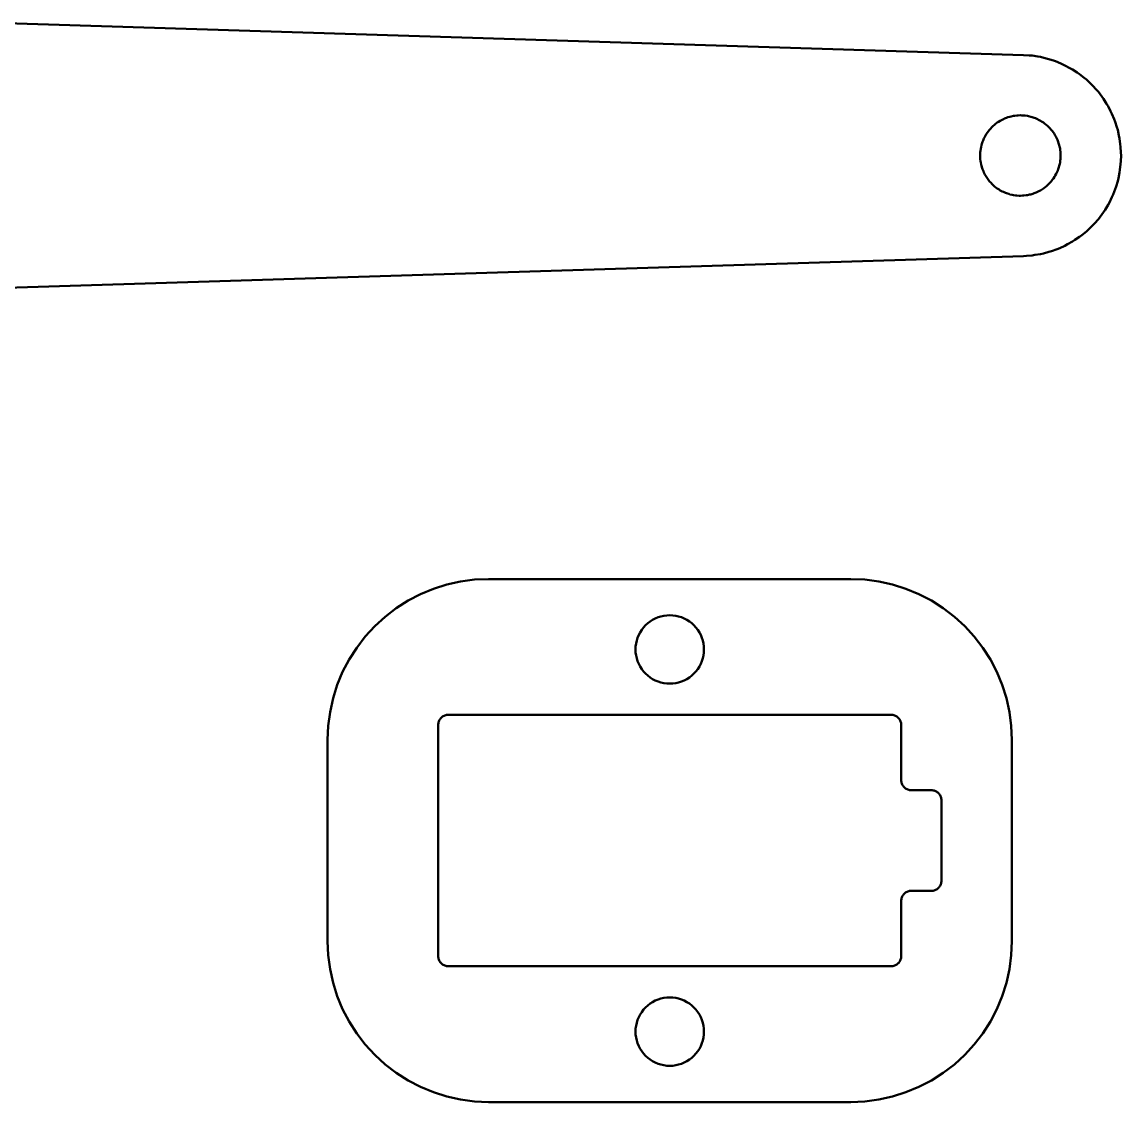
# Model space of a CAD drawing. Header units: millimetres. Extents: x 85 to 212, y 78 to 132.
# Drawn here: x 157.6 to 212.2, y 77.7 to 131.4 of the extents above; entities that cross this region are included whole.
import ezdxf

# ---------------------------------------------------------------- set-up
doc = ezdxf.new("R2010")
doc.units = ezdxf.units.MM
doc.layers.add('Visible (ISO)', color=7, linetype='Continuous', lineweight=50)

msp = doc.modelspace()

# ---------------------------------------------------------------- linework, layer by layer
at = {"layer": 'Visible (ISO)'}
for p, q in [((154.805, 131.417), (207.406, 129.775)), ((207.406, 129.775), (207.69, 129.754)), ((207.69, 129.754), (207.832, 129.744)), ((207.832, 129.744), (208.114, 129.698)), ((208.114, 129.698), (208.254, 129.676)), ((208.254, 129.676), (208.531, 129.606)), ((208.531, 129.606), (208.669, 129.572)), ((208.669, 129.572), (208.939, 129.479)), ((208.939, 129.479), (209.074, 129.433)), ((209.074, 129.433), (209.334, 129.318)), ((209.334, 129.318), (209.465, 129.26)), ((209.465, 129.26), (209.715, 129.123)), ((209.715, 129.123), (209.84, 129.055)), ((209.84, 129.055), (210.077, 128.897)), ((210.077, 128.897), (210.195, 128.818)), ((210.195, 128.818), (210.418, 128.64)), ((210.418, 128.64), (210.53, 128.551)), ((210.53, 128.551), (210.737, 128.355)), ((210.737, 128.355), (210.84, 128.257)), ((210.84, 128.257), (211.03, 128.045)), ((211.03, 128.045), (211.124, 127.938)), ((211.124, 127.938), (211.295, 127.71)), ((211.295, 127.71), (211.38, 127.596)), ((211.38, 127.596), (211.531, 127.353)), ((211.531, 127.353), (211.606, 127.232)), ((211.606, 127.232), (211.735, 126.978)), ((206.732, 126.709), (206.628, 126.677)), ((206.796, 126.724), (206.732, 126.709)), ((206.903, 126.747), (206.796, 126.724)), ((206.968, 126.756), (206.903, 126.747)), ((207.076, 126.77), (206.968, 126.756)), ((207.141, 126.773), (207.076, 126.77)), ((207.25, 126.778), (207.141, 126.773)), ((207.315, 126.775), (207.25, 126.778)), ((207.424, 126.77), (207.315, 126.775)), ((207.489, 126.761), (207.424, 126.77)), ((207.597, 126.747), (207.489, 126.761)), ((207.661, 126.733), (207.597, 126.747)), ((207.768, 126.709), (207.661, 126.733)), ((207.83, 126.69), (207.768, 126.709)), ((207.934, 126.657), (207.83, 126.69)), ((211.735, 126.978), (211.8, 126.851)), ((211.8, 126.851), (211.907, 126.587)), ((205.836, 126.192), (205.762, 126.111)), ((205.884, 126.236), (205.836, 126.192)), ((205.964, 126.31), (205.884, 126.236)), ((206.016, 126.349), (205.964, 126.31)), ((206.103, 126.416), (206.016, 126.349)), ((206.158, 126.451), (206.103, 126.416)), ((206.25, 126.51), (206.158, 126.451)), ((206.308, 126.54), (206.25, 126.51)), ((206.405, 126.59), (206.308, 126.54)), ((206.465, 126.615), (206.405, 126.59)), ((206.566, 126.657), (206.465, 126.615)), ((206.628, 126.677), (206.566, 126.657)), ((207.994, 126.632), (207.934, 126.657)), ((208.095, 126.59), (207.994, 126.632)), ((208.153, 126.56), (208.095, 126.59)), ((208.25, 126.51), (208.153, 126.56)), ((208.305, 126.474), (208.25, 126.51)), ((208.397, 126.416), (208.305, 126.474)), ((208.449, 126.376), (208.397, 126.416)), ((208.536, 126.31), (208.449, 126.376)), ((208.584, 126.265), (208.536, 126.31)), ((208.664, 126.192), (208.584, 126.265)), ((208.708, 126.144), (208.664, 126.192)), ((208.782, 126.063), (208.708, 126.144)), ((211.907, 126.587), (211.96, 126.455)), ((211.96, 126.455), (212.044, 126.183)), ((212.044, 126.183), (212.086, 126.047)), ((205.437, 125.623), (205.396, 125.522)), ((205.468, 125.681), (205.437, 125.623)), ((205.518, 125.778), (205.468, 125.681)), ((205.553, 125.833), (205.518, 125.778)), ((205.612, 125.925), (205.553, 125.833)), ((205.651, 125.977), (205.612, 125.925)), ((205.718, 126.063), (205.651, 125.977)), ((205.762, 126.111), (205.718, 126.063)), ((208.822, 126.011), (208.782, 126.063)), ((208.888, 125.925), (208.822, 126.011)), ((208.923, 125.87), (208.888, 125.925)), ((208.982, 125.778), (208.923, 125.87)), ((209.012, 125.72), (208.982, 125.778)), ((209.063, 125.623), (209.012, 125.72)), ((209.088, 125.562), (209.063, 125.623)), ((212.086, 126.047), (212.147, 125.768)), ((212.147, 125.768), (212.177, 125.629)), ((212.177, 125.629), (212.213, 125.346)), ((205.28, 125.125), (205.266, 125.017)), ((205.295, 125.189), (205.28, 125.125)), ((205.318, 125.295), (205.295, 125.189)), ((205.338, 125.358), (205.318, 125.295)), ((205.371, 125.462), (205.338, 125.358)), ((205.396, 125.522), (205.371, 125.462)), ((209.129, 125.462), (209.088, 125.562)), ((209.149, 125.399), (209.129, 125.462)), ((209.182, 125.295), (209.149, 125.399)), ((209.196, 125.231), (209.182, 125.295)), ((209.22, 125.125), (209.196, 125.231)), ((209.228, 125.06), (209.22, 125.125)), ((209.242, 124.952), (209.228, 125.06)), ((212.213, 125.346), (212.232, 125.205)), ((212.232, 125.205), (212.244, 124.92)), ((205.253, 124.843), (205.25, 124.778)), ((205.25, 124.778), (205.255, 124.669)), ((205.258, 124.952), (205.253, 124.843)), ((205.255, 124.669), (205.258, 124.603)), ((205.266, 125.017), (205.258, 124.952)), ((205.258, 124.603), (205.272, 124.495)), ((205.272, 124.495), (205.28, 124.43)), ((209.22, 124.43), (209.234, 124.538)), ((209.234, 124.538), (209.242, 124.603)), ((209.245, 124.886), (209.242, 124.952)), ((209.242, 124.603), (209.247, 124.712)), ((209.25, 124.778), (209.245, 124.886)), ((209.247, 124.712), (209.25, 124.778)), ((212.25, 124.778), (212.238, 124.493)), ((212.244, 124.92), (212.25, 124.778)), ((205.28, 124.43), (205.304, 124.324)), ((205.304, 124.324), (205.318, 124.26)), ((205.318, 124.26), (205.351, 124.156)), ((205.351, 124.156), (205.371, 124.094)), ((205.371, 124.094), (205.412, 123.993)), ((205.412, 123.993), (205.437, 123.932)), ((209.063, 123.932), (209.104, 124.033)), ((209.104, 124.033), (209.129, 124.094)), ((209.129, 124.094), (209.162, 124.198)), ((209.162, 124.198), (209.182, 124.26)), ((209.182, 124.26), (209.205, 124.366)), ((209.205, 124.366), (209.22, 124.43)), ((212.195, 124.068), (212.177, 123.926)), ((212.232, 124.35), (212.195, 124.068)), ((212.238, 124.493), (212.232, 124.35)), ((205.437, 123.932), (205.488, 123.836)), ((205.488, 123.836), (205.518, 123.778)), ((205.518, 123.778), (205.577, 123.686)), ((205.577, 123.686), (205.612, 123.63)), ((205.612, 123.63), (205.678, 123.544)), ((205.678, 123.544), (205.718, 123.492)), ((205.718, 123.492), (205.792, 123.412)), ((205.792, 123.412), (205.836, 123.363)), ((208.664, 123.363), (208.738, 123.444)), ((208.738, 123.444), (208.782, 123.492)), ((208.782, 123.492), (208.848, 123.578)), ((208.848, 123.578), (208.888, 123.63)), ((208.888, 123.63), (208.947, 123.722)), ((208.947, 123.722), (208.982, 123.778)), ((208.982, 123.778), (209.032, 123.874)), ((209.032, 123.874), (209.063, 123.932)), ((212.086, 123.509), (212.002, 123.236)), ((212.117, 123.648), (212.086, 123.509)), ((212.177, 123.926), (212.117, 123.648)), ((205.836, 123.363), (205.916, 123.29)), ((205.916, 123.29), (205.964, 123.245)), ((205.964, 123.245), (206.051, 123.179)), ((206.051, 123.179), (206.103, 123.139)), ((206.103, 123.139), (206.195, 123.081)), ((206.195, 123.081), (206.25, 123.045)), ((206.25, 123.045), (206.347, 122.995)), ((206.347, 122.995), (206.405, 122.965)), ((206.405, 122.965), (206.505, 122.923)), ((206.505, 122.923), (206.566, 122.898)), ((206.566, 122.898), (206.67, 122.865)), ((206.67, 122.865), (206.732, 122.846)), ((207.768, 122.846), (207.872, 122.878)), ((207.872, 122.878), (207.934, 122.898)), ((207.934, 122.898), (208.035, 122.94)), ((208.035, 122.94), (208.095, 122.965)), ((208.095, 122.965), (208.192, 123.015)), ((208.192, 123.015), (208.25, 123.045)), ((208.25, 123.045), (208.342, 123.104)), ((208.342, 123.104), (208.397, 123.139)), ((208.397, 123.139), (208.484, 123.206)), ((208.484, 123.206), (208.536, 123.245)), ((208.536, 123.245), (208.616, 123.319)), ((208.616, 123.319), (208.664, 123.363)), ((211.96, 123.1), (211.853, 122.836)), ((212.002, 123.236), (211.96, 123.1)), ((206.732, 122.846), (206.839, 122.822)), ((206.839, 122.822), (206.903, 122.808)), ((206.903, 122.808), (207.011, 122.794)), ((207.011, 122.794), (207.076, 122.785)), ((207.076, 122.785), (207.185, 122.78)), ((207.185, 122.78), (207.25, 122.778)), ((207.25, 122.778), (207.359, 122.782)), ((207.359, 122.782), (207.424, 122.785)), ((207.424, 122.785), (207.532, 122.799)), ((207.532, 122.799), (207.597, 122.808)), ((207.597, 122.808), (207.704, 122.832)), ((207.704, 122.832), (207.768, 122.846)), ((211.606, 122.323), (211.455, 122.081)), ((211.67, 122.45), (211.606, 122.323)), ((211.8, 122.704), (211.67, 122.45)), ((211.853, 122.836), (211.8, 122.704)), ((211.38, 121.96), (211.21, 121.731)), ((211.455, 122.081), (211.38, 121.96)), ((210.84, 121.298), (210.633, 121.102)), ((210.935, 121.404), (210.84, 121.298)), ((211.124, 121.617), (210.935, 121.404)), ((211.21, 121.731), (211.124, 121.617)), ((210.195, 120.737), (209.958, 120.579)), ((210.307, 120.826), (210.195, 120.737)), ((210.53, 121.004), (210.307, 120.826)), ((210.633, 121.102), (210.53, 121.004)), ((209.204, 120.18), (209.074, 120.122)), ((209.465, 120.295), (209.204, 120.18)), ((209.59, 120.363), (209.465, 120.295)), ((209.84, 120.5), (209.59, 120.363)), ((209.958, 120.579), (209.84, 120.5)), ((207.406, 119.78), (180.739, 118.947)), ((207.548, 119.791), (207.406, 119.78)), ((207.832, 119.812), (207.548, 119.791)), ((207.973, 119.834), (207.832, 119.812)), ((208.254, 119.879), (207.973, 119.834)), ((208.393, 119.914), (208.254, 119.879)), ((208.669, 119.983), (208.393, 119.914)), ((208.804, 120.029), (208.669, 119.983)), ((209.074, 120.122), (208.804, 120.029)), ((180.739, 118.947), (127.406, 117.282)), ((178.093, 103.24), (177.448, 102.973)), ((178.759, 103.45), (178.093, 103.24)), ((179.44, 103.601), (178.759, 103.45)), ((180.132, 103.692), (179.44, 103.601)), ((180.829, 103.723), (180.132, 103.692)), ((198.829, 103.723), (180.829, 103.723)), ((199.527, 103.692), (198.829, 103.723)), ((200.219, 103.601), (199.527, 103.692)), ((200.9, 103.45), (200.219, 103.601)), ((201.565, 103.24), (200.9, 103.45)), ((202.21, 102.973), (201.565, 103.24)), ((177.448, 102.973), (176.829, 102.651)), ((202.829, 102.651), (202.21, 102.973)), ((176.241, 102.276), (175.687, 101.851)), ((176.829, 102.651), (176.241, 102.276)), ((203.418, 102.276), (202.829, 102.651)), ((203.972, 101.851), (203.418, 102.276)), ((175.687, 101.851), (175.172, 101.38)), ((188.737, 101.525), (188.854, 101.615)), ((188.854, 101.615), (188.979, 101.695)), ((188.979, 101.695), (189.111, 101.763)), ((189.111, 101.763), (189.248, 101.82)), ((189.248, 101.82), (189.389, 101.865)), ((189.389, 101.865), (189.534, 101.897)), ((189.534, 101.897), (189.681, 101.916)), ((189.681, 101.916), (189.829, 101.923)), ((189.829, 101.923), (189.977, 101.916)), ((189.977, 101.916), (190.125, 101.897)), ((190.125, 101.897), (190.269, 101.865)), ((190.269, 101.865), (190.411, 101.82)), ((190.411, 101.82), (190.548, 101.763)), ((190.548, 101.763), (190.679, 101.695)), ((190.679, 101.695), (190.804, 101.615)), ((190.804, 101.615), (190.922, 101.525)), ((204.486, 101.38), (203.972, 101.851)), ((175.172, 101.38), (174.701, 100.865)), ((188.289, 100.941), (188.357, 101.073)), ((188.357, 101.073), (188.437, 101.198)), ((188.437, 101.198), (188.527, 101.315)), ((188.527, 101.315), (188.627, 101.425)), ((188.627, 101.425), (188.737, 101.525)), ((190.922, 101.525), (191.031, 101.425)), ((191.031, 101.425), (191.132, 101.315)), ((191.132, 101.315), (191.222, 101.198)), ((191.222, 101.198), (191.302, 101.073)), ((191.302, 101.073), (191.37, 100.941)), ((204.958, 100.865), (204.486, 101.38)), ((174.701, 100.865), (174.276, 100.311)), ((188.136, 100.371), (188.155, 100.518)), ((188.155, 100.518), (188.187, 100.663)), ((188.187, 100.663), (188.232, 100.804)), ((188.232, 100.804), (188.289, 100.941)), ((191.37, 100.941), (191.427, 100.804)), ((191.427, 100.804), (191.471, 100.663)), ((191.471, 100.663), (191.504, 100.518)), ((191.504, 100.518), (191.523, 100.371)), ((205.383, 100.311), (204.958, 100.865)), ((174.276, 100.311), (173.901, 99.723)), ((188.129, 100.223), (188.136, 100.371)), ((188.136, 100.075), (188.129, 100.223)), ((188.155, 99.928), (188.136, 100.075)), ((188.187, 99.783), (188.155, 99.928)), ((191.504, 99.928), (191.471, 99.783)), ((191.523, 100.075), (191.504, 99.928)), ((191.523, 100.371), (191.529, 100.223)), ((191.529, 100.223), (191.523, 100.075)), ((205.758, 99.723), (205.383, 100.311)), ((173.901, 99.723), (173.579, 99.104)), ((188.232, 99.641), (188.187, 99.783)), ((188.289, 99.504), (188.232, 99.641)), ((188.357, 99.373), (188.289, 99.504)), ((191.37, 99.504), (191.302, 99.373)), ((191.427, 99.641), (191.37, 99.504)), ((191.471, 99.783), (191.427, 99.641)), ((206.08, 99.104), (205.758, 99.723)), ((173.579, 99.104), (173.312, 98.459)), ((188.437, 99.248), (188.357, 99.373)), ((188.527, 99.13), (188.437, 99.248)), ((188.627, 99.021), (188.527, 99.13)), ((188.737, 98.92), (188.627, 99.021)), ((188.854, 98.83), (188.737, 98.92)), ((190.922, 98.92), (190.804, 98.83)), ((191.031, 99.021), (190.922, 98.92)), ((191.132, 99.13), (191.031, 99.021)), ((191.222, 99.248), (191.132, 99.13)), ((191.302, 99.373), (191.222, 99.248)), ((206.347, 98.459), (206.08, 99.104)), ((173.312, 98.459), (173.102, 97.793)), ((188.979, 98.75), (188.854, 98.83)), ((189.111, 98.682), (188.979, 98.75)), ((189.248, 98.625), (189.111, 98.682)), ((189.389, 98.581), (189.248, 98.625)), ((189.534, 98.549), (189.389, 98.581)), ((189.681, 98.529), (189.534, 98.549)), ((189.829, 98.523), (189.681, 98.529)), ((189.977, 98.529), (189.829, 98.523)), ((190.125, 98.549), (189.977, 98.529)), ((190.269, 98.581), (190.125, 98.549)), ((190.411, 98.625), (190.269, 98.581)), ((190.548, 98.682), (190.411, 98.625)), ((190.679, 98.75), (190.548, 98.682)), ((190.804, 98.83), (190.679, 98.75)), ((206.557, 97.793), (206.347, 98.459)), ((173.102, 97.793), (172.951, 97.112)), ((206.708, 97.112), (206.557, 97.793)), ((172.951, 97.112), (172.86, 96.42)), ((178.359, 96.644), (178.376, 96.684)), ((178.376, 96.684), (178.396, 96.723)), ((178.396, 96.723), (178.42, 96.759)), ((178.42, 96.759), (178.446, 96.794)), ((178.446, 96.794), (178.476, 96.826)), ((178.476, 96.826), (178.508, 96.856)), ((178.508, 96.856), (178.543, 96.882)), ((178.543, 96.882), (178.579, 96.906)), ((178.579, 96.906), (178.618, 96.926)), ((178.618, 96.926), (178.658, 96.943)), ((178.658, 96.943), (178.7, 96.956)), ((178.7, 96.956), (178.743, 96.965)), ((178.743, 96.965), (178.786, 96.971)), ((178.786, 96.971), (178.829, 96.973)), ((178.829, 96.973), (200.829, 96.973)), ((200.829, 96.973), (200.873, 96.971)), ((200.873, 96.971), (200.916, 96.965)), ((200.916, 96.965), (200.959, 96.956)), ((200.959, 96.956), (201, 96.943)), ((201, 96.943), (201.041, 96.926)), ((201.041, 96.926), (201.079, 96.906)), ((201.079, 96.906), (201.116, 96.882)), ((201.116, 96.882), (201.151, 96.856)), ((201.151, 96.856), (201.183, 96.826)), ((201.183, 96.826), (201.212, 96.794)), ((201.212, 96.794), (201.239, 96.759)), ((201.239, 96.759), (201.262, 96.723)), ((201.262, 96.723), (201.282, 96.684)), ((201.282, 96.684), (201.299, 96.644)), ((206.799, 96.42), (206.708, 97.112)), ((172.86, 96.42), (172.829, 95.723)), ((178.329, 96.473), (178.331, 96.516)), ((178.329, 84.973), (178.329, 96.473)), ((178.331, 96.516), (178.337, 96.56)), ((178.337, 96.56), (178.346, 96.602)), ((178.346, 96.602), (178.359, 96.644)), ((201.299, 96.644), (201.312, 96.602)), ((201.312, 96.602), (201.322, 96.56)), ((201.322, 96.56), (201.327, 96.516)), ((201.327, 96.516), (201.329, 96.473)), ((201.329, 96.473), (201.329, 93.723)), ((206.829, 95.723), (206.799, 96.42)), ((172.829, 95.723), (172.829, 85.723)), ((206.829, 85.723), (206.829, 95.723)), ((201.329, 93.723), (201.331, 93.679)), ((201.331, 93.679), (201.337, 93.636)), ((201.337, 93.636), (201.346, 93.593)), ((201.346, 93.593), (201.359, 93.552)), ((201.359, 93.552), (201.376, 93.511)), ((201.376, 93.511), (201.396, 93.473)), ((201.396, 93.473), (201.42, 93.436)), ((201.42, 93.436), (201.446, 93.401)), ((201.446, 93.401), (201.476, 93.369)), ((201.476, 93.369), (201.508, 93.34)), ((201.508, 93.34), (201.543, 93.313)), ((201.543, 93.313), (201.579, 93.29)), ((201.579, 93.29), (201.618, 93.27)), ((201.618, 93.27), (201.658, 93.253)), ((201.658, 93.253), (201.7, 93.24)), ((201.7, 93.24), (201.743, 93.23)), ((201.743, 93.23), (201.786, 93.225)), ((201.786, 93.225), (201.829, 93.223)), ((201.829, 93.223), (202.829, 93.223)), ((202.829, 93.223), (202.873, 93.221)), ((202.873, 93.221), (202.916, 93.215)), ((202.916, 93.215), (202.959, 93.206)), ((202.959, 93.206), (203, 93.193)), ((203, 93.193), (203.041, 93.176)), ((203.041, 93.176), (203.079, 93.156)), ((203.079, 93.156), (203.116, 93.132)), ((203.116, 93.132), (203.151, 93.106)), ((203.151, 93.106), (203.183, 93.076)), ((203.183, 93.076), (203.212, 93.044)), ((203.212, 93.044), (203.239, 93.009)), ((203.239, 93.009), (203.262, 92.973)), ((203.262, 92.973), (203.282, 92.934)), ((203.282, 92.934), (203.299, 92.894)), ((203.299, 92.894), (203.312, 92.852)), ((203.312, 92.852), (203.322, 92.81)), ((203.322, 92.81), (203.327, 92.766)), ((203.327, 92.766), (203.329, 92.723)), ((203.329, 92.723), (203.329, 88.723)), ((203.262, 88.473), (203.239, 88.436)), ((203.282, 88.511), (203.262, 88.473)), ((203.299, 88.552), (203.282, 88.511)), ((203.312, 88.593), (203.299, 88.552)), ((203.322, 88.636), (203.312, 88.593)), ((203.327, 88.679), (203.322, 88.636)), ((203.329, 88.723), (203.327, 88.679)), ((201.376, 87.934), (201.359, 87.894)), ((201.396, 87.973), (201.376, 87.934)), ((201.42, 88.009), (201.396, 87.973)), ((201.446, 88.044), (201.42, 88.009)), ((201.476, 88.076), (201.446, 88.044)), ((201.508, 88.106), (201.476, 88.076)), ((201.543, 88.132), (201.508, 88.106)), ((201.579, 88.156), (201.543, 88.132)), ((201.618, 88.176), (201.579, 88.156)), ((201.658, 88.193), (201.618, 88.176)), ((201.7, 88.206), (201.658, 88.193)), ((201.743, 88.215), (201.7, 88.206)), ((201.786, 88.221), (201.743, 88.215)), ((201.829, 88.223), (201.786, 88.221)), ((202.829, 88.223), (201.829, 88.223)), ((202.873, 88.225), (202.829, 88.223)), ((202.916, 88.23), (202.873, 88.225)), ((202.959, 88.24), (202.916, 88.23)), ((203, 88.253), (202.959, 88.24)), ((203.041, 88.27), (203, 88.253)), ((203.079, 88.29), (203.041, 88.27)), ((203.116, 88.313), (203.079, 88.29)), ((203.151, 88.34), (203.116, 88.313)), ((203.183, 88.369), (203.151, 88.34)), ((203.212, 88.401), (203.183, 88.369)), ((203.239, 88.436), (203.212, 88.401)), ((201.331, 87.766), (201.329, 87.723)), ((201.329, 84.973), (201.329, 87.723)), ((201.337, 87.81), (201.331, 87.766)), ((201.346, 87.852), (201.337, 87.81)), ((201.359, 87.894), (201.346, 87.852)), ((172.829, 85.723), (172.86, 85.025)), ((206.799, 85.025), (206.829, 85.723)), ((172.86, 85.025), (172.951, 84.334)), ((178.331, 84.929), (178.329, 84.973)), ((178.337, 84.886), (178.331, 84.929)), ((178.346, 84.843), (178.337, 84.886)), ((178.359, 84.802), (178.346, 84.843)), ((178.376, 84.761), (178.359, 84.802)), ((178.396, 84.723), (178.376, 84.761)), ((178.42, 84.686), (178.396, 84.723)), ((178.446, 84.651), (178.42, 84.686)), ((178.476, 84.619), (178.446, 84.651)), ((201.212, 84.651), (201.183, 84.619)), ((201.239, 84.686), (201.212, 84.651)), ((201.262, 84.723), (201.239, 84.686)), ((201.282, 84.761), (201.262, 84.723)), ((201.299, 84.802), (201.282, 84.761)), ((201.312, 84.843), (201.299, 84.802)), ((201.322, 84.886), (201.312, 84.843)), ((201.327, 84.929), (201.322, 84.886)), ((201.329, 84.973), (201.327, 84.929)), ((206.708, 84.334), (206.799, 85.025)), ((172.951, 84.334), (173.102, 83.652)), ((178.508, 84.59), (178.476, 84.619)), ((178.543, 84.563), (178.508, 84.59)), ((178.579, 84.54), (178.543, 84.563)), ((178.618, 84.52), (178.579, 84.54)), ((178.658, 84.503), (178.618, 84.52)), ((178.7, 84.49), (178.658, 84.503)), ((178.743, 84.48), (178.7, 84.49)), ((178.786, 84.475), (178.743, 84.48)), ((178.829, 84.473), (178.786, 84.475)), ((200.829, 84.473), (178.829, 84.473)), ((200.873, 84.475), (200.829, 84.473)), ((200.916, 84.48), (200.873, 84.475)), ((200.959, 84.49), (200.916, 84.48)), ((201, 84.503), (200.959, 84.49)), ((201.041, 84.52), (201, 84.503)), ((201.079, 84.54), (201.041, 84.52)), ((201.116, 84.563), (201.079, 84.54)), ((201.151, 84.59), (201.116, 84.563)), ((201.183, 84.619), (201.151, 84.59)), ((206.557, 83.652), (206.708, 84.334)), ((173.102, 83.652), (173.312, 82.987)), ((206.347, 82.987), (206.557, 83.652)), ((173.312, 82.987), (173.579, 82.342)), ((188.627, 82.425), (188.737, 82.525)), ((188.737, 82.525), (188.854, 82.615)), ((188.854, 82.615), (188.979, 82.695)), ((188.979, 82.695), (189.111, 82.763)), ((189.111, 82.763), (189.248, 82.82)), ((189.248, 82.82), (189.389, 82.865)), ((189.389, 82.865), (189.534, 82.897)), ((189.534, 82.897), (189.681, 82.916)), ((189.681, 82.916), (189.829, 82.923)), ((189.829, 82.923), (189.977, 82.916)), ((189.977, 82.916), (190.125, 82.897)), ((190.125, 82.897), (190.269, 82.865)), ((190.269, 82.865), (190.411, 82.82)), ((190.411, 82.82), (190.548, 82.763)), ((190.548, 82.763), (190.679, 82.695)), ((190.679, 82.695), (190.804, 82.615)), ((190.804, 82.615), (190.922, 82.525)), ((190.922, 82.525), (191.031, 82.425)), ((206.08, 82.342), (206.347, 82.987)), ((173.579, 82.342), (173.901, 81.723)), ((188.232, 81.804), (188.289, 81.941)), ((188.289, 81.941), (188.357, 82.073)), ((188.357, 82.073), (188.437, 82.198)), ((188.437, 82.198), (188.527, 82.315)), ((188.527, 82.315), (188.627, 82.425)), ((191.031, 82.425), (191.132, 82.315)), ((191.132, 82.315), (191.222, 82.198)), ((191.222, 82.198), (191.302, 82.073)), ((191.302, 82.073), (191.37, 81.941)), ((191.37, 81.941), (191.427, 81.804)), ((205.758, 81.723), (206.08, 82.342)), ((173.901, 81.723), (174.276, 81.134)), ((188.129, 81.223), (188.136, 81.371)), ((188.136, 81.371), (188.155, 81.518)), ((188.155, 81.518), (188.187, 81.663)), ((188.187, 81.663), (188.232, 81.804)), ((191.427, 81.804), (191.471, 81.663)), ((191.471, 81.663), (191.504, 81.518)), ((191.504, 81.518), (191.523, 81.371)), ((191.523, 81.371), (191.529, 81.223)), ((205.383, 81.134), (205.758, 81.723)), ((174.276, 81.134), (174.701, 80.58)), ((188.136, 81.075), (188.129, 81.223)), ((188.155, 80.928), (188.136, 81.075)), ((188.187, 80.783), (188.155, 80.928)), ((191.504, 80.928), (191.471, 80.783)), ((191.523, 81.075), (191.504, 80.928)), ((191.529, 81.223), (191.523, 81.075)), ((204.958, 80.58), (205.383, 81.134)), ((174.701, 80.58), (175.172, 80.066)), ((188.232, 80.641), (188.187, 80.783)), ((188.289, 80.504), (188.232, 80.641)), ((188.357, 80.373), (188.289, 80.504)), ((188.437, 80.248), (188.357, 80.373)), ((191.302, 80.373), (191.222, 80.248)), ((191.37, 80.504), (191.302, 80.373)), ((191.427, 80.641), (191.37, 80.504)), ((191.471, 80.783), (191.427, 80.641)), ((204.486, 80.066), (204.958, 80.58)), ((175.172, 80.066), (175.687, 79.594)), ((188.527, 80.13), (188.437, 80.248)), ((188.627, 80.021), (188.527, 80.13)), ((188.737, 79.92), (188.627, 80.021)), ((188.854, 79.83), (188.737, 79.92)), ((188.979, 79.75), (188.854, 79.83)), ((189.111, 79.682), (188.979, 79.75)), ((190.679, 79.75), (190.548, 79.682)), ((190.804, 79.83), (190.679, 79.75)), ((190.922, 79.92), (190.804, 79.83)), ((191.031, 80.021), (190.922, 79.92)), ((191.132, 80.13), (191.031, 80.021)), ((191.222, 80.248), (191.132, 80.13)), ((203.972, 79.594), (204.486, 80.066)), ((175.687, 79.594), (176.241, 79.169)), ((189.248, 79.625), (189.111, 79.682)), ((189.389, 79.581), (189.248, 79.625)), ((189.534, 79.549), (189.389, 79.581)), ((189.681, 79.529), (189.534, 79.549)), ((189.829, 79.523), (189.681, 79.529)), ((189.977, 79.529), (189.829, 79.523)), ((190.125, 79.549), (189.977, 79.529)), ((190.269, 79.581), (190.125, 79.549)), ((190.411, 79.625), (190.269, 79.581)), ((190.548, 79.682), (190.411, 79.625)), ((203.418, 79.169), (203.972, 79.594)), ((176.241, 79.169), (176.829, 78.794)), ((176.829, 78.794), (177.448, 78.472)), ((202.21, 78.472), (202.829, 78.794)), ((202.829, 78.794), (203.418, 79.169)), ((177.448, 78.472), (178.093, 78.205)), ((178.093, 78.205), (178.759, 77.995)), ((200.9, 77.995), (201.565, 78.205)), ((201.565, 78.205), (202.21, 78.472)), ((178.759, 77.995), (179.44, 77.844)), ((179.44, 77.844), (180.132, 77.753)), ((180.132, 77.753), (180.829, 77.723)), ((180.829, 77.723), (198.829, 77.723)), ((198.829, 77.723), (199.527, 77.753)), ((199.527, 77.753), (200.219, 77.844)), ((200.219, 77.844), (200.9, 77.995))]:
    msp.add_line(p, q, dxfattribs=at)

doc.saveas('drawing.dxf')
